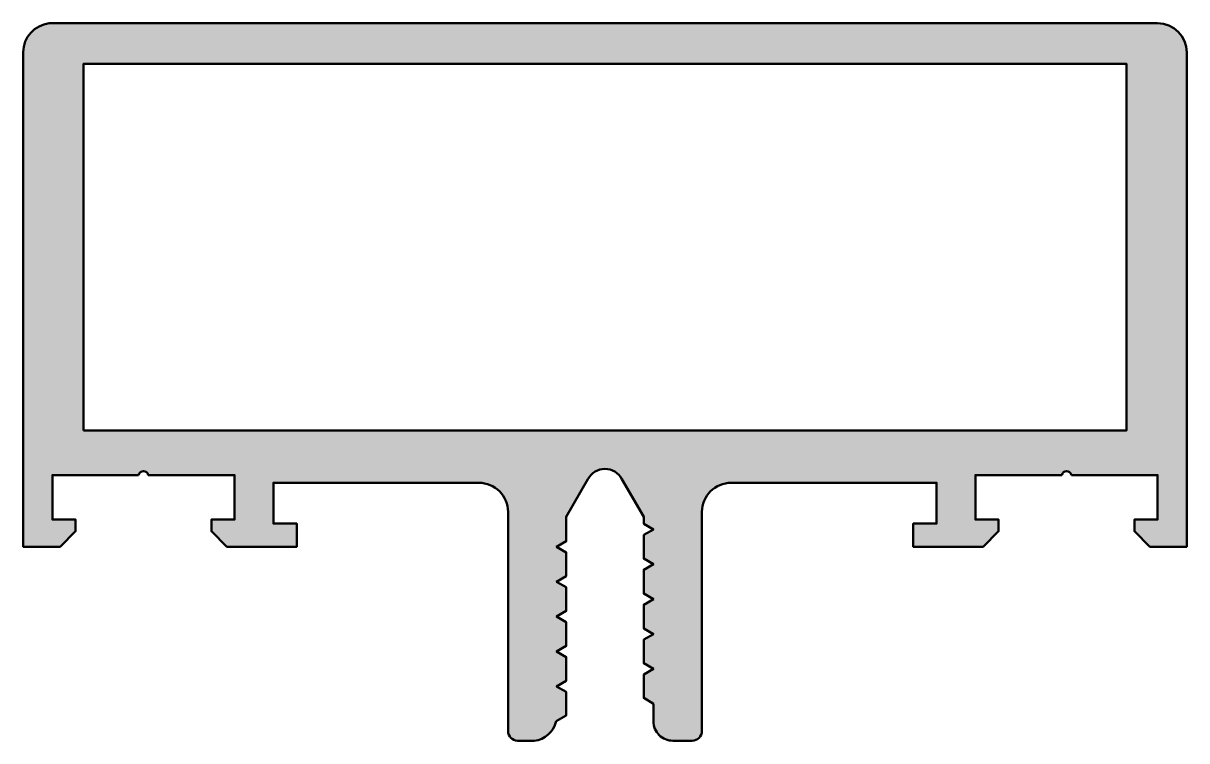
# Model space of a CAD drawing. Extents: x -30 to 30, y -16 to 21.
import ezdxf

# ---------------------------------------------------------------- set-up
doc = ezdxf.new("R2010")
doc.units = 0
doc.layers.add('0S-Alu contour', color=7, linetype='Continuous', lineweight=50)
doc.layers.add('0S-Alu hatch', color=252, linetype='Continuous', lineweight=25)

# ---------------------------------------------------------------- blocks, each defined once
blk = doc.blocks.new('324420__E5DD9736_9924_4E0A_ACB1_34DE31D44EFB_')
at = {"layer": '0S-Alu hatch'}
h = blk.add_hatch(color=256, dxfattribs=at)
edge = h.paths.add_edge_path()
edge.add_arc((-28.49624061309762, 19.50522889642902), 1.503344452319038, 96.12195643801758, 179.8945545444646)
edge.add_line((-29.99958251953125, 19.50799560546875), (-29.99958251953125, -6.000167846679687))
edge.add_line((-29.99958251953125, -6.000167846679687), (-28.100595703125, -6.000167846679694))
edge.add_line((-28.100595703125, -6.000167846679694), (-27.30060791015625, -5.20018005371093))
edge.add_line((-27.30060791015625, -5.20018005371093), (-27.30060791015625, -4.600173950195301))
edge.add_line((-27.30060791015625, -4.600173950195301), (-28.49958251953125, -4.600173950195312))
edge.add_line((-28.49958251953125, -4.600173950195312), (-28.49958251953125, -2.2998046875))
edge.add_line((-28.49958251953125, -2.2998046875), (-24.04963516235352, -2.2998046875))
edge.add_ellipse((-23.80061172485352, -2.354328304380288), major_axis=(-0.2549225318053013, 0), ratio=1, start_angle=192.3500084610714, end_angle=347.64999153892865, ccw=False)
edge.add_line((-23.55158828735352, -2.2998046875), (-19.09956192016602, -2.2998046875))
edge.add_line((-19.09956192016602, -2.2998046875), (-19.09956192016602, -4.601181030273437))
edge.add_line((-19.09956192016602, -4.601181030273437), (-20.29853652954102, -4.601181030273441))
edge.add_line((-20.29853652954102, -4.601181030273441), (-20.29853652954102, -5.20018005371093))
edge.add_line((-20.29853652954102, -5.20018005371093), (-19.49848770141602, -6.000167846679687))
edge.add_line((-19.49848770141602, -6.000167846679687), (-15.89954971313476, -6.000167846679691))
edge.add_line((-15.89954971313476, -6.000167846679691), (-15.89954971313476, -4.800155639648441))
edge.add_line((-15.89954971313476, -4.800155639648441), (-17.09956192016601, -4.800155639648441))
edge.add_line((-17.09956192016601, -4.800155639648441), (-17.09956192016601, -2.699844360351558))
edge.add_line((-17.09956192016601, -2.699844360351558), (-6.499464263916015, -2.699844360351558))
edge.add_ellipse((-6.498723524165178, -4.19910362060072), major_axis=(-1.499259443237974, 0), ratio=1, start_angle=179.9716918487021, end_angle=270.0283081513067, ccw=False)
edge.add_line((-4.999464263916015, -4.199844360351328), (-4.999464263916015, -15.50016784667969))
edge.add_arc((-4.499268634601866, -15.50003827924068), 0.5001956460953064, 180.0148415276547, 269.0686711436296)
edge.add_line((-4.507398834228512, -16.00016784667969), (-3.657667388916015, -16.00016784667969))
edge.add_arc((-3.754213888675925, -14.74870699760078), 1.255179462624048, 274.4114617729889, 348.4276009880959)
edge.add_line((-2.524549713134765, -15.00050354003906), (-1.999708404541015, -14.69604492187501))
edge.add_line((-1.999708404541015, -14.69604492187501), (-1.999464263916015, -13.48944091796875))
edge.add_line((-1.999464263916015, -13.48944091796875), (-2.499464263916015, -13.20050048828125))
edge.add_line((-2.499464263916015, -13.20050048828125), (-1.999708404541015, -12.91143798828125))
edge.add_line((-1.999708404541015, -12.91143798828125), (-1.999464263916015, -11.68943786621093))
edge.add_line((-1.999464263916015, -11.68943786621093), (-2.499464263916015, -11.40049743652344))
edge.add_line((-2.499464263916015, -11.40049743652344), (-1.999708404541015, -11.11143493652345))
edge.add_line((-1.999708404541015, -11.11143493652345), (-1.999464263916015, -9.888580322265625))
edge.add_line((-1.999464263916015, -9.888580322265625), (-2.499464263916015, -9.600494384765625))
edge.add_line((-2.499464263916015, -9.600494384765625), (-1.999708404541015, -9.311553955078125))
edge.add_line((-1.999708404541015, -9.311553955078125), (-1.999464263916015, -8.088577270507807))
edge.add_line((-1.999464263916015, -8.088577270507807), (-2.499464263916011, -7.800491333007812))
edge.add_line((-2.499464263916011, -7.800491333007812), (-1.999708404541015, -7.511550903320308))
edge.add_line((-1.999708404541015, -7.511550903320308), (-1.999464263916015, -6.288589477539069))
edge.add_line((-1.999464263916015, -6.288589477539069), (-2.499464263916018, -6.000503540039066))
edge.add_line((-2.499464263916018, -6.000503540039066), (-1.999708404541015, -5.711441040039066))
edge.add_line((-1.999708404541015, -5.711441040039066), (-1.999098052978515, -4.451217651367187))
edge.add_line((-1.999098052978515, -4.451217651367187), (-0.8783705139160192, -2.504714965820305))
edge.add_ellipse((-0.0020277404785171, -2.986382958750804), major_axis=(-0.9999903559384103, 0), ratio=1, start_angle=208.7947017446985, end_angle=331.2052982553016, ccw=False)
edge.add_line((0.8743150329589843, -2.504714965820305), (1.998216400146484, -4.451217651367198))
edge.add_line((1.998216400146484, -4.451217651367198), (1.998216400146484, -4.810091345956738))
edge.add_line((1.998216400146484, -4.810091345956738), (2.500657806396484, -5.100494384765621))
edge.add_line((2.500657806396484, -5.100494384765621), (2.000535736083984, -5.388580322265625))
edge.add_line((2.000535736083984, -5.388580322265625), (2.000535736083984, -6.611557006835937))
edge.add_line((2.000535736083984, -6.611557006835937), (2.500657806396484, -6.900497436523437))
edge.add_line((2.500657806396484, -6.900497436523437), (2.000535736083984, -7.188583374023437))
edge.add_line((2.000535736083984, -7.188583374023437), (2.000535736083984, -8.41156005859375))
edge.add_line((2.000535736083984, -8.41156005859375), (2.500657806396484, -8.70050048828125))
edge.add_line((2.500657806396484, -8.70050048828125), (2.000535736083984, -8.98858642578125))
edge.add_line((2.000535736083984, -8.98858642578125), (2.000535736083984, -10.21144104003906))
edge.add_line((2.000535736083984, -10.21144104003906), (2.500657806396491, -10.50050354003907))
edge.add_line((2.500657806396491, -10.50050354003907), (2.000535736083984, -10.78944396972656))
edge.add_line((2.000535736083984, -10.78944396972656), (2.000535736083984, -12.0114288330078))
edge.add_line((2.000535736083984, -12.0114288330078), (2.500657806396484, -12.3004913330078))
edge.add_line((2.500657806396484, -12.3004913330078), (2.000535736083984, -12.5894317626953))
edge.add_line((2.000535736083984, -12.5894317626953), (2.000535736083984, -13.79605102539062))
edge.add_line((2.000535736083984, -13.79605102539062), (2.500657806396484, -14.10198785231222))
edge.add_line((2.500657806396484, -14.10198785231222), (2.500657806396484, -15.00312805175781))
edge.add_arc((3.500065603957504, -15.00372025419679), 0.9994079730167738, 179.9660491978557, 270.0339508021476)
edge.add_line((3.500657806396484, -16.00312805175781), (4.500657806396477, -16.00312805175781))
edge.add_arc((4.500840082531206, -15.50331032789253), 0.499817757101982, 269.9791050771825, 360.020894922849)
edge.add_line((5.000657806396484, -15.50312805175768), (5.000779876708984, -4.199844360351576))
edge.add_ellipse((6.500018995716061, -4.199083479358638), major_axis=(-1.499239312084966, 0), ratio=1, start_angle=-90.02907826063893, end_angle=0.029078260631024477, ccw=False)
edge.add_line((6.500779876708969, -2.699844360351558), (17.10087753295897, -2.699844360351558))
edge.add_line((17.10087753295897, -2.699844360351558), (17.10087753295897, -4.800155639648441))
edge.add_line((17.10087753295897, -4.800155639648441), (15.90080429077149, -4.800155639648441))
edge.add_line((15.90080429077149, -4.800155639648441), (15.90080429077149, -6.000167846679691))
edge.add_line((15.90080429077149, -6.000167846679691), (19.49980331420898, -6.000167846679691))
edge.add_line((19.49980331420898, -6.000167846679691), (20.29985214233398, -5.20018005371093))
edge.add_line((20.29985214233398, -5.20018005371093), (20.29985214233397, -4.601181030273441))
edge.add_line((20.29985214233397, -4.601181030273441), (19.10087753295897, -4.601181030273437))
edge.add_line((19.10087753295897, -4.601181030273437), (19.10087753295897, -2.2998046875))
edge.add_line((19.10087753295897, -2.2998046875), (23.55290390014648, -2.2998046875))
edge.add_ellipse((23.80192733764648, -2.354328304380274), major_axis=(-0.2549225318052984, 0), ratio=1, start_angle=192.3500084610683, end_angle=347.6499915389317, ccw=False)
edge.add_line((24.05095077514648, -2.2998046875), (28.50090194702148, -2.2998046875))
edge.add_line((28.50090194702148, -2.2998046875), (28.50090194702148, -4.600173950195305))
edge.add_line((28.50090194702148, -4.600173950195305), (27.30192733764648, -4.600173950195308))
edge.add_line((27.30192733764648, -4.600173950195308), (27.30192733764648, -5.200180053710933))
edge.add_line((27.30192733764648, -5.200180053710933), (28.10185409545897, -6.000167846679691))
edge.add_line((28.10185409545897, -6.000167846679691), (30.00041366577149, -6.000167846679691))
edge.add_line((30.00041366577149, -6.000167846679691), (30.0004136657715, 19.49999999999999))
edge.add_arc((28.50040548417445, 19.49999181840295), 1.500008181619361, 0.0003125114783506, 89.9996874877179)
edge.add_line((28.50041366577149, 21), (-28.65656494140625, 21))
h.paths.add_polyline_path([(-26.89960693359375, 0.00042724609375), (-26.89960693359375, 18.90000915527344), (26.90031600952148, 18.90000915527344), (26.9003160095215, 0.00042724609375)])
at = {"layer": '0S-Alu contour', "color": 7}
for points in [[(28.50041366577149, 21), (-28.65656494140625, 21)], [(-29.99958251953125, 19.50799560546875), (-29.99958251953125, -6.000167846679687), (-28.100595703125, -6.000167846679694), (-27.30060791015625, -5.20018005371093), (-27.30060791015625, -4.600173950195301), (-28.49958251953125, -4.600173950195312), (-28.49958251953125, -2.2998046875), (-24.04963516235352, -2.2998046875)], [(24.05095077514648, -2.2998046875), (28.50090194702148, -2.2998046875), (28.50090194702148, -4.600173950195305), (27.30192733764648, -4.600173950195308), (27.30192733764648, -5.200180053710933), (28.10185409545897, -6.000167846679691), (30.00041366577149, -6.000167846679691), (30.0004136657715, 19.49999999999999)], [(-26.89960693359375, 0.00042724609375), (-26.89960693359375, 18.90000915527344), (26.90031600952148, 18.90000915527344), (26.9003160095215, 0.00042724609375), (-26.89960693359375, 0.00042724609375)], [(-23.55158828735352, -2.2998046875), (-19.09956192016602, -2.2998046875), (-19.09956192016602, -4.601181030273437), (-20.29853652954102, -4.601181030273441), (-20.29853652954102, -5.20018005371093), (-19.49848770141602, -6.000167846679687), (-15.89954971313476, -6.000167846679691), (-15.89954971313476, -4.800155639648441), (-17.09956192016601, -4.800155639648441), (-17.09956192016601, -2.699844360351558), (-6.499464263916015, -2.699844360351558)], [(6.500779876708969, -2.699844360351558), (17.10087753295897, -2.699844360351558), (17.10087753295897, -4.800155639648441), (15.90080429077149, -4.800155639648441), (15.90080429077149, -6.000167846679691), (19.49980331420898, -6.000167846679691), (20.29985214233398, -5.20018005371093), (20.29985214233397, -4.601181030273441), (19.10087753295897, -4.601181030273437), (19.10087753295897, -2.2998046875), (23.55290390014648, -2.2998046875)], [(-2.524549713134765, -15.00050354003906), (-1.999708404541015, -14.69604492187501), (-1.999464263916015, -13.48944091796875), (-2.499464263916015, -13.20050048828125), (-1.999708404541015, -12.91143798828125), (-1.999464263916015, -11.68943786621093), (-2.499464263916015, -11.40049743652344), (-1.999708404541015, -11.11143493652345), (-1.999464263916015, -9.888580322265625), (-2.499464263916015, -9.600494384765625), (-1.999708404541015, -9.311553955078125), (-1.999464263916015, -8.088577270507807), (-2.499464263916011, -7.800491333007812), (-1.999708404541015, -7.511550903320308), (-1.999464263916015, -6.288589477539069), (-2.499464263916018, -6.000503540039066), (-1.999708404541015, -5.711441040039066), (-1.999098052978515, -4.451217651367187), (-0.8783705139160192, -2.504714965820305)], [(0.8743150329589843, -2.504714965820305), (1.998216400146484, -4.451217651367198), (1.998216400146484, -4.810091345956738), (2.500657806396484, -5.100494384765621), (2.000535736083984, -5.388580322265625), (2.000535736083984, -6.611557006835937), (2.500657806396484, -6.900497436523437), (2.000535736083984, -7.188583374023437), (2.000535736083984, -8.41156005859375), (2.500657806396484, -8.70050048828125), (2.000535736083984, -8.98858642578125), (2.000535736083984, -10.21144104003906), (2.500657806396491, -10.50050354003907), (2.000535736083984, -10.78944396972656), (2.000535736083984, -12.0114288330078), (2.500657806396484, -12.3004913330078), (2.000535736083984, -12.5894317626953), (2.000535736083984, -13.79605102539062), (2.500657806396484, -14.10198785231222), (2.500657806396484, -15.00312805175781)], [(-4.999464263916015, -4.199844360351328), (-4.999464263916015, -15.50016784667969)], [(5.000657806396484, -15.50312805175768), (5.000779876708984, -4.199844360351576)], [(-4.507398834228512, -16.00016784667969), (-3.657667388916015, -16.00016784667969)], [(3.500657806396484, -16.00312805175781), (4.500657806396477, -16.00312805175781)]]:
    blk.add_lwpolyline(points, dxfattribs=at)
for centre, radius, start, end in [((-28.49624061309762, 19.50522889642902), 1.503344452319038, 96.12195643801758, 179.8945545444646), ((28.50040548417445, 19.49999181840295), 1.500008181619361, 0.0003125114783506, 89.9996874877179), ((-4.499268634601866, -15.50003827924068), 0.5001956460953064, 180.0148415276547, 269.0686711436296), ((-3.754213888675925, -14.74870699760078), 1.255179462624048, 274.4114617729889, 348.4276009880959), ((3.500065603957504, -15.00372025419679), 0.9994079730167738, 179.9660491978557, 270.0339508021476), ((4.500840082531206, -15.50331032789253), 0.499817757101982, 269.9791050771825, 0.0208949228490516)]:
    blk.add_arc(centre, radius, start, end, dxfattribs=at)
at = {"layer": '0S-Alu contour', "color": 7, "extrusion": (0, 0, -1)}
for centre, radius, start, end in [((23.80061172485352, -2.354328304380288), 0.2549225318053013, 12.35000846107133, 167.6499915389286), ((0.0020277404785171, -2.986382958750804), 0.9999903559384105, 28.79470174469842, 151.2052982553015), ((-23.80192733764648, -2.354328304380274), 0.2549225318052984, 12.3500084610683, 167.6499915389317), ((6.498723524165178, -4.19910362060072), 1.499259443237974, 89.97169184869328, 180.028308151298), ((-6.500018995716061, -4.199083479358638), 1.499239312084966, 359.970921739369, 90.02907826063887)]:
    blk.add_arc(centre, radius, start, end, dxfattribs=at)
blk = doc.blocks.new('324420__141E7ABB_2874_4A49_BB70_6A8C0401E4B5_')
at = {"layer": '0S-Alu contour', "color": 7}
blk.add_blockref('324420__E5DD9736_9924_4E0A_ACB1_34DE31D44EFB_', (0, 0), dxfattribs=at)

msp = doc.modelspace()

# ---------------------------------------------------------------- block references
at = {"layer": '0S-Alu contour', "color": 7}
msp.add_blockref('324420__141E7ABB_2874_4A49_BB70_6A8C0401E4B5_', (0, 0), dxfattribs=at)

doc.saveas('drawing.dxf')
